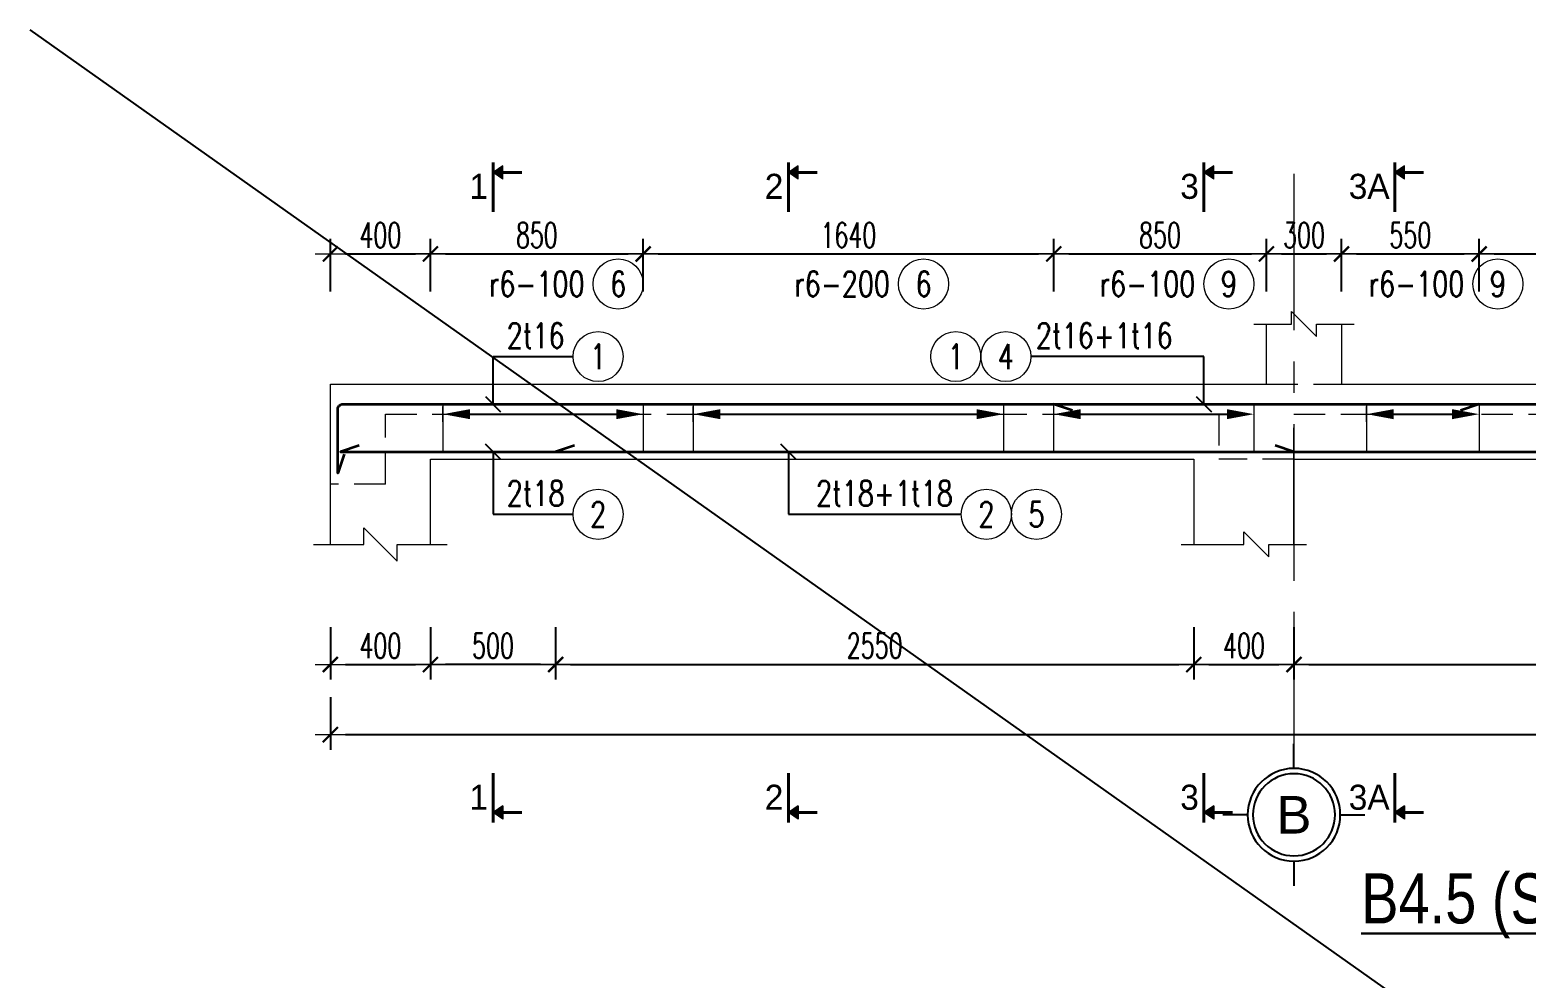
# Model space of a CAD drawing. Header units: millimetres. Extents: x -529861 to -223882, y -171969 to 61504.
# Drawn here: x -382997 to -377019, y -86050 to -82263 of the extents above; entities that cross this region are included whole.
import ezdxf
from ezdxf.enums import TextEntityAlignment as Align

# ---------------------------------------------------------------- set-up
doc = ezdxf.new("R2010")
doc.units = ezdxf.units.MM
doc.header["$LTSCALE"] = 5000
doc.linetypes.add('CENTER', pattern=[2, 1.25, -0.25, 0.25, -0.25])
doc.linetypes.add('HIDDEN', pattern=[0.375, 0.25, -0.125])
doc.layers.get('Defpoints').update_dxf_attribs({"color": 143})
for name, color, linetype, lineweight in [('dim', 8, 'Continuous', 18), ('kata_dim', 8, 'Continuous', 15), ('kata_grid', 8, 'CENTER', 5), ('kata_net khuat', 9, 'HIDDEN', 5), ('kata_net manh', 8, 'Continuous', 5), ('kata_net thay', 4, 'Continuous', 20), ('kata_text', 7, 'Continuous', 30), ('kata_thep chu', 1, 'Continuous', 35), ('kata_thep dai', 220, 'Continuous', 20)]:
    doc.layers.add(name, color=color, linetype=linetype, lineweight=lineweight)
doc.layers.add('KCS_Plotter', color=11, linetype='Continuous', plot=False)
doc.layers.add('text', color=255, linetype='Continuous')
doc.styles.add('AVANH', font='')
doc.styles.add('General text 1', font='')
doc.styles.add('kata_text', font='arial.ttf', dxfattribs={"width": 0.8})
doc.styles.add('vnsimpli', font='vnsimli.shx', dxfattribs={"width": 0.65})
doc.styles.get('AVANH').set_extended_font_data('.VnArialH')
doc.styles.get('General text 1').set_extended_font_data('.VnAvantH')
doc.dimstyles.new('kata_dim_40', dxfattribs={"dimscale": 40, "dimtxt": 2.5, "dimasz": 1.5, "dimexe": 1.5, "dimexo": 2.5, "dimtad": 1, "dimdec": 0, "dimzin": 0, "dimdsep": 46, "dimtxsty": 'vnsimpli', "dimblk": 'kata_block_ArchTick', "dimcen": 0.09, "dimdle": 1.2, "dimclrd": 8, "dimclre": 8, "dimclrt": 3, "dimadec": 0, "dimazin": 0, "dimtfac": 1, "dimtdec": 0, "dimtix": 1, "dimtofl": 0, "dimtmove": 0, "dimatfit": 3, "dimfxl": 3.75, "dimfxlon": 1, "dimtolj": 1, "dimtzin": 0, "dimarcsym": 0})
doc.dimstyles.new('kata_rai_thep', dxfattribs={"dimtxt": 2, "dimasz": 1, "dimexe": 0, "dimexo": 0, "dimtad": 1, "dimdec": 0, "dimzin": 12, "dimdsep": 46, "dimtxsty": 'kata_text', "dimblk": 'kata_block_RUNTIC', "dimcen": 0, "dimse1": 1, "dimse2": 1, "dimclrd": 6, "dimclre": 6, "dimclrt": 7, "dimadec": 0, "dimazin": 3, "dimtfac": 1, "dimtdec": 0, "dimtmove": 2, "dimatfit": 3, "dimldrblk": 'kata_block_LEADERTIC', "dimfxl": 1, "dimtolj": 1, "dimtzin": 0, "dimlwd": -1, "dimlwe": -1, "dimarcsym": 0})

# ---------------------------------------------------------------- blocks, each defined once
blk = doc.blocks.new('kata_block_TD')
at = {"color": 6, "linetype": 'ByBlock', "lineweight": -2, "style": 'kata_text', "width": 0.8}
blk.add_attdef('SECTDET2', text='', height=5, dxfattribs=at).set_placement((0, 7.97), align=Align.CENTER)
at = {"color": 0, "linetype": 'ByBlock', "lineweight": -2, "style": 'kata_text', "width": 0.8}
blk.add_attdef('SECTDET1', text='', height=5, dxfattribs=at).set_placement((0, 1.47), align=Align.CENTER)
blk = doc.blocks.new('kata_block_ArchTick')
at = {"color": 8}
blk.add_line((1, 0), (-1, 0), dxfattribs=at)
at = {"color": 8, "const_width": 0.15}
blk.add_lwpolyline([(-0.5, -0.5), (0.5, 0.5)], dxfattribs=at)
blk = doc.blocks.new('*D692')
at = {"layer": 'Defpoints', "color": 0, "linetype": 'ByBlock', "ltscale": 1500, "transparency": 16777216}
for p in [(-381396.2, -83157.4), (-381796.2, -83677.4), (-381396.2, -83677.4)]:
    blk.add_point(p, dxfattribs=at)
at = {"layer": 'kata_dim', "color": 8, "linetype": 'ByBlock', "lineweight": -2, "ltscale": 1500, "transparency": 16777216}
for p, q in [((-381796.2, -83307.4), (-381796.2, -83097.4)), ((-381396.2, -83307.4), (-381396.2, -83097.4)), ((-381736.2, -83157.4), (-381456.2, -83157.4))]:
    blk.add_line(p, q, dxfattribs=at)
at = {"layer": 'kata_dim', "color": 8, "linetype": 'ByBlock', "lineweight": -2, "ltscale": 1500, "transparency": 16777216, "xscale": 60, "yscale": 60, "zscale": 60, "rotation": 180}
blk.add_blockref('kata_block_ArchTick', (-381796.2, -83157.4), dxfattribs=at)
at = {"layer": 'kata_dim', "color": 8, "linetype": 'ByBlock', "lineweight": -2, "ltscale": 1500, "transparency": 16777216, "xscale": 60, "yscale": 60, "zscale": 60}
blk.add_blockref('kata_block_ArchTick', (-381396.2, -83157.4), dxfattribs=at)
at = {"layer": 'kata_dim', "color": 3, "linetype": 'ByBlock', "ltscale": 1500, "transparency": 16777216, "insert": (-381596.2, -83082.4), "char_height": 100, "attachment_point": 5, "style": 'vnsimpli'}
blk.add_mtext('\\A1;400', dxfattribs=at)
blk = doc.blocks.new('*D693')
at = {"layer": 'Defpoints', "color": 0, "linetype": 'ByBlock', "ltscale": 1500, "transparency": 16777216}
for p in [(-377756.2, -83157.4), (-378056.2, -83677.4), (-377756.2, -83677.4)]:
    blk.add_point(p, dxfattribs=at)
at = {"layer": 'kata_dim', "color": 8, "linetype": 'ByBlock', "lineweight": -2, "ltscale": 1500, "transparency": 16777216}
for p, q in [((-378056.2, -83307.4), (-378056.2, -83097.4)), ((-377756.2, -83307.4), (-377756.2, -83097.4)), ((-377996.2, -83157.4), (-377816.2, -83157.4))]:
    blk.add_line(p, q, dxfattribs=at)
at = {"layer": 'kata_dim', "color": 8, "linetype": 'ByBlock', "lineweight": -2, "ltscale": 1500, "transparency": 16777216, "xscale": 60, "yscale": 60, "zscale": 60, "rotation": 180}
blk.add_blockref('kata_block_ArchTick', (-378056.2, -83157.4), dxfattribs=at)
at = {"layer": 'kata_dim', "color": 8, "linetype": 'ByBlock', "lineweight": -2, "ltscale": 1500, "transparency": 16777216, "xscale": 60, "yscale": 60, "zscale": 60}
blk.add_blockref('kata_block_ArchTick', (-377756.2, -83157.4), dxfattribs=at)
at = {"layer": 'kata_dim', "color": 3, "linetype": 'ByBlock', "ltscale": 1500, "transparency": 16777216, "insert": (-377906.2, -83082.4), "char_height": 100, "attachment_point": 5, "style": 'vnsimpli'}
blk.add_mtext('\\A1;300', dxfattribs=at)
blk = doc.blocks.new('*D694')
at = {"layer": 'Defpoints', "color": 0, "linetype": 'ByBlock', "ltscale": 1500, "transparency": 16777216}
for p in [(-380546.2, -83157.4), (-381396.2, -83677.4), (-380546.2, -83677.4)]:
    blk.add_point(p, dxfattribs=at)
at = {"layer": 'kata_dim', "color": 8, "linetype": 'ByBlock', "lineweight": -2, "ltscale": 1500, "transparency": 16777216}
for p, q in [((-381396.2, -83307.4), (-381396.2, -83097.4)), ((-380546.2, -83307.4), (-380546.2, -83097.4)), ((-381336.2, -83157.4), (-380606.2, -83157.4))]:
    blk.add_line(p, q, dxfattribs=at)
at = {"layer": 'kata_dim', "color": 8, "linetype": 'ByBlock', "lineweight": -2, "ltscale": 1500, "transparency": 16777216, "xscale": 60, "yscale": 60, "zscale": 60, "rotation": 180}
blk.add_blockref('kata_block_ArchTick', (-381396.2, -83157.4), dxfattribs=at)
at = {"layer": 'kata_dim', "color": 8, "linetype": 'ByBlock', "lineweight": -2, "ltscale": 1500, "transparency": 16777216, "xscale": 60, "yscale": 60, "zscale": 60}
blk.add_blockref('kata_block_ArchTick', (-380546.2, -83157.4), dxfattribs=at)
at = {"layer": 'kata_dim', "color": 3, "linetype": 'ByBlock', "ltscale": 1500, "transparency": 16777216, "insert": (-380971.2, -83082.4), "char_height": 100, "attachment_point": 5, "style": 'vnsimpli'}
blk.add_mtext('\\A1;850', dxfattribs=at)
blk = doc.blocks.new('*D695')
at = {"layer": 'Defpoints', "color": 0, "linetype": 'ByBlock', "ltscale": 1500, "transparency": 16777216}
for p in [(-378906.2, -83157.4), (-380546.2, -83677.4), (-378906.2, -83677.4)]:
    blk.add_point(p, dxfattribs=at)
at = {"layer": 'kata_dim', "color": 8, "linetype": 'ByBlock', "lineweight": -2, "ltscale": 1500, "transparency": 16777216}
for p, q in [((-380546.2, -83307.4), (-380546.2, -83097.4)), ((-378906.2, -83307.4), (-378906.2, -83097.4)), ((-380486.2, -83157.4), (-378966.2, -83157.4))]:
    blk.add_line(p, q, dxfattribs=at)
at = {"layer": 'kata_dim', "color": 8, "linetype": 'ByBlock', "lineweight": -2, "ltscale": 1500, "transparency": 16777216, "xscale": 60, "yscale": 60, "zscale": 60, "rotation": 180}
blk.add_blockref('kata_block_ArchTick', (-380546.2, -83157.4), dxfattribs=at)
at = {"layer": 'kata_dim', "color": 8, "linetype": 'ByBlock', "lineweight": -2, "ltscale": 1500, "transparency": 16777216, "xscale": 60, "yscale": 60, "zscale": 60}
blk.add_blockref('kata_block_ArchTick', (-378906.2, -83157.4), dxfattribs=at)
at = {"layer": 'kata_dim', "color": 3, "linetype": 'ByBlock', "ltscale": 1500, "transparency": 16777216, "insert": (-379726.2, -83082.4), "char_height": 100, "attachment_point": 5, "style": 'vnsimpli'}
blk.add_mtext('\\A1;1640', dxfattribs=at)
blk = doc.blocks.new('*D696')
at = {"layer": 'Defpoints', "color": 0, "linetype": 'ByBlock', "ltscale": 1500, "transparency": 16777216}
for p in [(-378056.2, -83157.4), (-378906.2, -83677.4), (-378056.2, -83677.4)]:
    blk.add_point(p, dxfattribs=at)
at = {"layer": 'kata_dim', "color": 8, "linetype": 'ByBlock', "lineweight": -2, "ltscale": 1500, "transparency": 16777216}
for p, q in [((-378906.2, -83307.4), (-378906.2, -83097.4)), ((-378056.2, -83307.4), (-378056.2, -83097.4)), ((-378846.2, -83157.4), (-378116.2, -83157.4))]:
    blk.add_line(p, q, dxfattribs=at)
at = {"layer": 'kata_dim', "color": 8, "linetype": 'ByBlock', "lineweight": -2, "ltscale": 1500, "transparency": 16777216, "xscale": 60, "yscale": 60, "zscale": 60, "rotation": 180}
blk.add_blockref('kata_block_ArchTick', (-378906.2, -83157.4), dxfattribs=at)
at = {"layer": 'kata_dim', "color": 8, "linetype": 'ByBlock', "lineweight": -2, "ltscale": 1500, "transparency": 16777216, "xscale": 60, "yscale": 60, "zscale": 60}
blk.add_blockref('kata_block_ArchTick', (-378056.2, -83157.4), dxfattribs=at)
at = {"layer": 'kata_dim', "color": 3, "linetype": 'ByBlock', "ltscale": 1500, "transparency": 16777216, "insert": (-378481.2, -83082.4), "char_height": 100, "attachment_point": 5, "style": 'vnsimpli'}
blk.add_mtext('\\A1;850', dxfattribs=at)
blk = doc.blocks.new('*D698')
at = {"layer": 'Defpoints', "color": 0, "linetype": 'ByBlock', "ltscale": 1500, "transparency": 16777216}
for p in [(-377206.2, -83157.4), (-377756.2, -83677.4), (-377206.2, -83677.4)]:
    blk.add_point(p, dxfattribs=at)
at = {"layer": 'kata_dim', "color": 8, "linetype": 'ByBlock', "lineweight": -2, "ltscale": 1500, "transparency": 16777216}
for p, q in [((-377756.2, -83307.4), (-377756.2, -83097.4)), ((-377206.2, -83307.4), (-377206.2, -83097.4)), ((-377696.2, -83157.4), (-377266.2, -83157.4))]:
    blk.add_line(p, q, dxfattribs=at)
at = {"layer": 'kata_dim', "color": 8, "linetype": 'ByBlock', "lineweight": -2, "ltscale": 1500, "transparency": 16777216, "xscale": 60, "yscale": 60, "zscale": 60, "rotation": 180}
blk.add_blockref('kata_block_ArchTick', (-377756.2, -83157.4), dxfattribs=at)
at = {"layer": 'kata_dim', "color": 8, "linetype": 'ByBlock', "lineweight": -2, "ltscale": 1500, "transparency": 16777216, "xscale": 60, "yscale": 60, "zscale": 60}
blk.add_blockref('kata_block_ArchTick', (-377206.2, -83157.4), dxfattribs=at)
at = {"layer": 'kata_dim', "color": 3, "linetype": 'ByBlock', "ltscale": 1500, "transparency": 16777216, "insert": (-377481.2, -83082.4), "char_height": 100, "attachment_point": 5, "style": 'vnsimpli'}
blk.add_mtext('\\A1;550', dxfattribs=at)
blk = doc.blocks.new('*D699')
at = {"layer": 'Defpoints', "color": 0, "linetype": 'ByBlock', "ltscale": 1500, "transparency": 16777216}
for p in [(-376176.2, -83157.4), (-377206.2, -83677.4), (-376176.2, -83677.4)]:
    blk.add_point(p, dxfattribs=at)
at = {"layer": 'kata_dim', "color": 8, "linetype": 'ByBlock', "lineweight": -2, "ltscale": 1500, "transparency": 16777216}
for p, q in [((-377206.2, -83307.4), (-377206.2, -83097.4)), ((-376176.2, -83307.4), (-376176.2, -83097.4)), ((-377146.2, -83157.4), (-376236.2, -83157.4))]:
    blk.add_line(p, q, dxfattribs=at)
at = {"layer": 'kata_dim', "color": 8, "linetype": 'ByBlock', "lineweight": -2, "ltscale": 1500, "transparency": 16777216, "xscale": 60, "yscale": 60, "zscale": 60, "rotation": 180}
blk.add_blockref('kata_block_ArchTick', (-377206.2, -83157.4), dxfattribs=at)
at = {"layer": 'kata_dim', "color": 8, "linetype": 'ByBlock', "lineweight": -2, "ltscale": 1500, "transparency": 16777216, "xscale": 60, "yscale": 60, "zscale": 60}
blk.add_blockref('kata_block_ArchTick', (-376176.2, -83157.4), dxfattribs=at)
at = {"layer": 'kata_dim', "color": 3, "linetype": 'ByBlock', "ltscale": 1500, "transparency": 16777216, "insert": (-376691.2, -83082.4), "char_height": 100, "attachment_point": 5, "style": 'vnsimpli'}
blk.add_mtext('\\A1;1030', dxfattribs=at)
blk = doc.blocks.new('*D706')
at = {"layer": 'Defpoints', "color": 0, "linetype": 'ByBlock', "ltscale": 1500, "transparency": 16777216}
for p in [(-381396.2, -83977.4), (-381796.2, -84077.4), (-381396.2, -84797.4)]:
    blk.add_point(p, dxfattribs=at)
at = {"layer": 'kata_dim', "color": 8, "linetype": 'ByBlock', "lineweight": -2, "ltscale": 1500, "transparency": 16777216}
for p, q in [((-381796.2, -84647.4), (-381796.2, -84857.4)), ((-381396.2, -84647.4), (-381396.2, -84857.4)), ((-381736.2, -84797.4), (-381456.2, -84797.4))]:
    blk.add_line(p, q, dxfattribs=at)
at = {"layer": 'kata_dim', "color": 8, "linetype": 'ByBlock', "lineweight": -2, "ltscale": 1500, "transparency": 16777216, "xscale": 60, "yscale": 60, "zscale": 60, "rotation": 180}
blk.add_blockref('kata_block_ArchTick', (-381796.2, -84797.4), dxfattribs=at)
at = {"layer": 'kata_dim', "color": 8, "linetype": 'ByBlock', "lineweight": -2, "ltscale": 1500, "transparency": 16777216, "xscale": 60, "yscale": 60, "zscale": 60}
blk.add_blockref('kata_block_ArchTick', (-381396.2, -84797.4), dxfattribs=at)
at = {"layer": 'kata_dim', "color": 3, "linetype": 'ByBlock', "ltscale": 1500, "transparency": 16777216, "insert": (-381596.2, -84722.4), "char_height": 100, "attachment_point": 5, "style": 'vnsimpli'}
blk.add_mtext('\\A1;400', dxfattribs=at)
blk = doc.blocks.new('*D707')
at = {"layer": 'Defpoints', "color": 0, "linetype": 'ByBlock', "ltscale": 1500, "transparency": 16777216}
for p in [(-381796.2, -84077.4), (-371096.2, -84118.6), (-371096.2, -85077.4)]:
    blk.add_point(p, dxfattribs=at)
at = {"layer": 'kata_dim', "color": 8, "linetype": 'ByBlock', "lineweight": -2, "ltscale": 1500, "transparency": 16777216}
for p, q in [((-381796.2, -84927.4), (-381796.2, -85137.4)), ((-371096.2, -84927.4), (-371096.2, -85137.4)), ((-381736.2, -85077.4), (-371156.2, -85077.4))]:
    blk.add_line(p, q, dxfattribs=at)
at = {"layer": 'kata_dim', "color": 8, "linetype": 'ByBlock', "lineweight": -2, "ltscale": 1500, "transparency": 16777216, "xscale": 60, "yscale": 60, "zscale": 60, "rotation": 180}
blk.add_blockref('kata_block_ArchTick', (-381796.2, -85077.4), dxfattribs=at)
at = {"layer": 'kata_dim', "color": 8, "linetype": 'ByBlock', "lineweight": -2, "ltscale": 1500, "transparency": 16777216, "xscale": 60, "yscale": 60, "zscale": 60}
blk.add_blockref('kata_block_ArchTick', (-371096.2, -85077.4), dxfattribs=at)
at = {"layer": 'kata_dim', "color": 3, "linetype": 'ByBlock', "ltscale": 1500, "transparency": 16777216, "insert": (-376446.2, -85002.4), "char_height": 100, "attachment_point": 5, "style": 'vnsimpli'}
blk.add_mtext('\\A1;10700', dxfattribs=at)
blk = doc.blocks.new('*D708')
at = {"layer": 'Defpoints', "color": 0, "linetype": 'ByBlock', "ltscale": 1500, "transparency": 16777216}
for p in [(-381396.2, -83977.4), (-380896.2, -83977.4), (-381396.2, -84797.4)]:
    blk.add_point(p, dxfattribs=at)
at = {"layer": 'kata_dim', "color": 8, "linetype": 'ByBlock', "lineweight": -2, "ltscale": 1500, "transparency": 16777216}
for p, q in [((-381396.2, -84647.4), (-381396.2, -84857.4)), ((-380896.2, -84647.4), (-380896.2, -84857.4)), ((-380956.2, -84797.4), (-381336.2, -84797.4))]:
    blk.add_line(p, q, dxfattribs=at)
at = {"layer": 'kata_dim', "color": 8, "linetype": 'ByBlock', "lineweight": -2, "ltscale": 1500, "transparency": 16777216, "xscale": 60, "yscale": 60, "zscale": 60, "rotation": 180}
blk.add_blockref('kata_block_ArchTick', (-381396.2, -84797.4), dxfattribs=at)
at = {"layer": 'kata_dim', "color": 8, "linetype": 'ByBlock', "lineweight": -2, "ltscale": 1500, "transparency": 16777216, "xscale": 60, "yscale": 60, "zscale": 60}
blk.add_blockref('kata_block_ArchTick', (-380896.2, -84797.4), dxfattribs=at)
at = {"layer": 'kata_dim', "color": 3, "linetype": 'ByBlock', "ltscale": 1500, "transparency": 16777216, "insert": (-381146.2, -84722.4), "char_height": 100, "attachment_point": 5, "style": 'vnsimpli'}
blk.add_mtext('\\A1;500', dxfattribs=at)
blk = doc.blocks.new('*D709')
at = {"layer": 'Defpoints', "color": 0, "linetype": 'ByBlock', "ltscale": 1500, "transparency": 16777216}
for p in [(-380896.2, -83977.4), (-378346.2, -83977.4), (-378346.2, -84797.4)]:
    blk.add_point(p, dxfattribs=at)
at = {"layer": 'kata_dim', "color": 8, "linetype": 'ByBlock', "lineweight": -2, "ltscale": 1500, "transparency": 16777216}
for p, q in [((-380896.2, -84647.4), (-380896.2, -84857.4)), ((-378346.2, -84647.4), (-378346.2, -84857.4)), ((-380836.2, -84797.4), (-378406.2, -84797.4))]:
    blk.add_line(p, q, dxfattribs=at)
at = {"layer": 'kata_dim', "color": 8, "linetype": 'ByBlock', "lineweight": -2, "ltscale": 1500, "transparency": 16777216, "xscale": 60, "yscale": 60, "zscale": 60, "rotation": 180}
blk.add_blockref('kata_block_ArchTick', (-380896.2, -84797.4), dxfattribs=at)
at = {"layer": 'kata_dim', "color": 8, "linetype": 'ByBlock', "lineweight": -2, "ltscale": 1500, "transparency": 16777216, "xscale": 60, "yscale": 60, "zscale": 60}
blk.add_blockref('kata_block_ArchTick', (-378346.2, -84797.4), dxfattribs=at)
at = {"layer": 'kata_dim', "color": 3, "linetype": 'ByBlock', "ltscale": 1500, "transparency": 16777216, "insert": (-379621.2, -84722.4), "char_height": 100, "attachment_point": 5, "style": 'vnsimpli'}
blk.add_mtext('\\A1;2550', dxfattribs=at)
blk = doc.blocks.new('kata_block_GRID')
at = {"layer": 'dim', "color": 250, "linetype": 'Continuous', "lineweight": -3}
for p, q in [((0, 4.62), (0, 7.08)), ((-4.63, 0), (-7.09, 0)), ((4.63, 0), (7.09, 0)), ((0, -4.63), (0, -7.09))]:
    blk.add_line(p, q, dxfattribs=at)
at = {"layer": 'dim', "color": 250, "linetype": 'Continuous', "lineweight": -3, "extrusion": (0, 0, -1)}
blk.add_ellipse((0, 0), major_axis=(-4.63, 0), ratio=1, start_param=3.141414, end_param=9.424599, dxfattribs=at)
at = {"layer": 'dim', "color": 9, "linetype": 'Continuous', "lineweight": -3, "extrusion": (0, 0, -1)}
blk.add_ellipse((0, 0), major_axis=(-4.1, 0), ratio=1, start_param=3.140844, end_param=9.424029, dxfattribs=at)
at = {"layer": 'text', "color": 33, "style": 'AVANH'}
blk.add_attdef('GRID', text='', height=3.75, dxfattribs=at).set_placement((0, 0), align=Align.MIDDLE)
blk = doc.blocks.new('*D710')
at = {"layer": 'Defpoints', "color": 0, "linetype": 'ByBlock', "ltscale": 1500, "transparency": 16777216}
for p in [(-377946.2, -83977.4), (-375436.2, -83977.4), (-375436.2, -84797.4)]:
    blk.add_point(p, dxfattribs=at)
at = {"layer": 'kata_dim', "color": 8, "linetype": 'ByBlock', "lineweight": -2, "ltscale": 1500, "transparency": 16777216}
for p, q in [((-377946.2, -84647.4), (-377946.2, -84857.4)), ((-375436.2, -84647.4), (-375436.2, -84857.4)), ((-377886.2, -84797.4), (-375496.2, -84797.4))]:
    blk.add_line(p, q, dxfattribs=at)
at = {"layer": 'kata_dim', "color": 8, "linetype": 'ByBlock', "lineweight": -2, "ltscale": 1500, "transparency": 16777216, "xscale": 60, "yscale": 60, "zscale": 60, "rotation": 180}
blk.add_blockref('kata_block_ArchTick', (-377946.2, -84797.4), dxfattribs=at)
at = {"layer": 'kata_dim', "color": 8, "linetype": 'ByBlock', "lineweight": -2, "ltscale": 1500, "transparency": 16777216, "xscale": 60, "yscale": 60, "zscale": 60}
blk.add_blockref('kata_block_ArchTick', (-375436.2, -84797.4), dxfattribs=at)
at = {"layer": 'kata_dim', "color": 3, "linetype": 'ByBlock', "ltscale": 1500, "transparency": 16777216, "insert": (-376691.2, -84722.4), "char_height": 100, "attachment_point": 5, "style": 'vnsimpli'}
blk.add_mtext('\\A1;2510', dxfattribs=at)
blk = doc.blocks.new('kata_block_RUNTIC')
at = {"layer": 'kata_dim', "color": 6}
blk.add_line((0, 0.75), (0, -0.75), dxfattribs=at)
blk.add_lwpolyline([(0, 0, 0, 1, 0), (-2.7, 0, 1, 1, 0)], format="xyseb", dxfattribs=at)
blk = doc.blocks.new('*D712')
at = {"layer": 'Defpoints', "color": 6, "linetype": 'ByBlock', "ltscale": 1500, "transparency": 16777216}
blk.add_line((-381306.2, -83797.4), (-380586.2, -83797.4), dxfattribs=at)
at = {"layer": 'Defpoints', "color": 0, "linetype": 'ByBlock', "ltscale": 1500, "transparency": 16777216}
for p in [(-381346.2, -83797.4), (-380546.2, -83797.4), (-380546.2, -83797.4)]:
    blk.add_point(p, dxfattribs=at)
at = {"layer": 'Defpoints', "color": 6, "linetype": 'ByBlock', "ltscale": 1500, "transparency": 16777216, "xscale": 40, "yscale": 40, "zscale": 40, "rotation": 180}
blk.add_blockref('kata_block_RUNTIC', (-381346.2, -83797.4), dxfattribs=at)
at = {"layer": 'Defpoints', "color": 6, "linetype": 'ByBlock', "ltscale": 1500, "transparency": 16777216, "xscale": 40, "yscale": 40, "zscale": 40}
blk.add_blockref('kata_block_RUNTIC', (-380546.2, -83797.4), dxfattribs=at)
blk = doc.blocks.new('kata_block_LEADERTIC')
at = {"layer": 'kata_dim', "color": 6}
blk.add_lwpolyline([(0, 0, 0, 1, 0), (-2.7, 0, 1, 1, 0)], format="xyseb", dxfattribs=at)
blk = doc.blocks.new('*D713')
at = {"layer": 'Defpoints', "color": 6, "linetype": 'ByBlock', "ltscale": 1500, "transparency": 16777216}
blk.add_line((-380306.2, -83797.4), (-379146.2, -83797.4), dxfattribs=at)
at = {"layer": 'Defpoints', "color": 0, "linetype": 'ByBlock', "ltscale": 1500, "transparency": 16777216}
for p in [(-380346.2, -83797.4), (-379106.2, -83797.4), (-379106.2, -83797.4)]:
    blk.add_point(p, dxfattribs=at)
at = {"layer": 'Defpoints', "color": 6, "linetype": 'ByBlock', "ltscale": 1500, "transparency": 16777216, "xscale": 40, "yscale": 40, "zscale": 40, "rotation": 180}
blk.add_blockref('kata_block_RUNTIC', (-380346.2, -83797.4), dxfattribs=at)
at = {"layer": 'Defpoints', "color": 6, "linetype": 'ByBlock', "ltscale": 1500, "transparency": 16777216, "xscale": 40, "yscale": 40, "zscale": 40}
blk.add_blockref('kata_block_RUNTIC', (-379106.2, -83797.4), dxfattribs=at)
blk = doc.blocks.new('*D714')
at = {"layer": 'Defpoints', "color": 6, "linetype": 'ByBlock', "ltscale": 1500, "transparency": 16777216}
blk.add_line((-378866.2, -83797.4), (-378146.2, -83797.4), dxfattribs=at)
at = {"layer": 'Defpoints', "color": 0, "linetype": 'ByBlock', "ltscale": 1500, "transparency": 16777216}
for p in [(-378906.2, -83797.4), (-378106.2, -83797.4), (-378106.2, -83797.4)]:
    blk.add_point(p, dxfattribs=at)
at = {"layer": 'Defpoints', "color": 6, "linetype": 'ByBlock', "ltscale": 1500, "transparency": 16777216, "xscale": 40, "yscale": 40, "zscale": 40, "rotation": 180}
blk.add_blockref('kata_block_RUNTIC', (-378906.2, -83797.4), dxfattribs=at)
at = {"layer": 'Defpoints', "color": 6, "linetype": 'ByBlock', "ltscale": 1500, "transparency": 16777216, "xscale": 40, "yscale": 40, "zscale": 40}
blk.add_blockref('kata_block_RUNTIC', (-378106.2, -83797.4), dxfattribs=at)
blk = doc.blocks.new('*D715')
at = {"layer": 'Defpoints', "color": 6, "linetype": 'ByBlock', "ltscale": 1500, "transparency": 16777216}
blk.add_line((-377616.2, -83797.4), (-377246.2, -83797.4), dxfattribs=at)
at = {"layer": 'Defpoints', "color": 0, "linetype": 'ByBlock', "ltscale": 1500, "transparency": 16777216}
for p in [(-377656.2, -83797.4), (-377206.2, -83797.4), (-377206.2, -83797.4)]:
    blk.add_point(p, dxfattribs=at)
at = {"layer": 'Defpoints', "color": 6, "linetype": 'ByBlock', "ltscale": 1500, "transparency": 16777216, "xscale": 40, "yscale": 40, "zscale": 40, "rotation": 180}
blk.add_blockref('kata_block_RUNTIC', (-377656.2, -83797.4), dxfattribs=at)
at = {"layer": 'Defpoints', "color": 6, "linetype": 'ByBlock', "ltscale": 1500, "transparency": 16777216, "xscale": 40, "yscale": 40, "zscale": 40}
blk.add_blockref('kata_block_RUNTIC', (-377206.2, -83797.4), dxfattribs=at)
blk = doc.blocks.new('*U54')
blk.add_circle((2.5, 0), 2.5)
at = {"layer": 'kata_text', "color": 3, "style": 'vnsimpli', "width": 0.75}
blk.add_attdef('DK2', text='', height=2.5, dxfattribs=at).set_placement((-0.85, 0.85), align=Align.RIGHT)
at = {"layer": 'kata_text', "color": 7, "style": 'vnsimpli', "width": 0.75}
blk.add_attdef('SH3', text='', height=2.5, dxfattribs=at).set_placement((2.5, 0), align=Align.MIDDLE)
blk = doc.blocks.new('*U87')
blk.add_circle((2.5, 0), 2.5)
at = {"layer": 'kata_text', "color": 3, "style": 'vnsimpli', "width": 0.75}
blk.add_attdef('DKKC2', text='', height=2.5, dxfattribs=at).set_placement((-0.85, -1.25), align=Align.RIGHT)
at = {"layer": 'kata_text', "color": 7, "style": 'vnsimpli', "width": 0.75}
blk.add_attdef('SH3', text='', height=2.5, dxfattribs=at).set_placement((2.5, 0), align=Align.MIDDLE)
blk = doc.blocks.new('kata_block_SECBAL')
blk.add_hatch(color=2).paths.add_polyline_path([(0.99, 3.81), (0, 3.13), (0.99, 2.46)])
at = {"color": 2}
for p, q in [((0.99, 3.81), (0, 3.13)), ((0.99, 2.46), (0, 3.13)), ((0.99, 2.46), (0.99, 3.81))]:
    blk.add_line(p, q, dxfattribs=at)
at = {"color": 2, "const_width": 0.3}
for points in [[(0, -0.8), (0, 4.16)], [(0.99, 3.13), (2.89, 3.13)]]:
    blk.add_lwpolyline(points, dxfattribs=at)
at = {"color": 2, "linetype": 'ByBlock', "lineweight": -2, "style": 'General text 1'}
blk.add_attdef('DETAIL', text='', height=2.5, dxfattribs=at).set_placement((-0.5, 1.75), align=Align.MIDDLE_RIGHT)
blk = doc.blocks.new('*U88')
blk.add_hatch(color=2).paths.add_polyline_path([(0.99, -0.45), (0, 0.22), (0.99, 0.9)])
at = {"color": 2}
for p, q in [((0.99, 0.9), (0, 0.22)), ((0.99, -0.45), (0, 0.22)), ((0.99, 0.9), (0.99, -0.45))]:
    blk.add_line(p, q, dxfattribs=at)
at = {"color": 2, "const_width": 0.3}
for points in [[(0, 4.16), (0, -0.8)], [(0.99, 0.22), (2.89, 0.22)]]:
    blk.add_lwpolyline(points, dxfattribs=at)
at = {"color": 2, "linetype": 'ByBlock', "lineweight": -2, "style": 'General text 1'}
blk.add_attdef('DETAIL', text='', height=2.5, dxfattribs=at).set_placement((-0.5, 1.75), align=Align.MIDDLE_RIGHT)
blk = doc.blocks.new('*U84')
for centre in [(2.5, 0), (7.5, 0)]:
    blk.add_circle(centre, 2.5)
at = {"layer": 'kata_text', "color": 3, "style": 'vnsimpli', "width": 0.75}
blk.add_attdef('DK2', text='', height=2.5, dxfattribs=at).set_placement((-0.85, 0.85), align=Align.RIGHT)
at = {"layer": 'kata_text', "color": 7, "style": 'vnsimpli', "width": 0.75}
for tag, p in [('SH3', (2.5, 0)), ('SH4', (7.5, 0))]:
    blk.add_attdef(tag, text='', height=2.5, dxfattribs=at).set_placement(p, align=Align.MIDDLE)
blk = doc.blocks.new('*U66')
for centre in [(-7.5, 0), (-2.5, 0)]:
    blk.add_circle(centre, 2.5)
at = {"layer": 'kata_text', "color": 3, "style": 'vnsimpli', "width": 0.75}
blk.add_attdef('DK1', (0.5, 0.85), '', height=2.5, dxfattribs=at)
at = {"layer": 'kata_text', "color": 7, "style": 'vnsimpli', "width": 0.75}
for tag, p in [('SH1', (-7.5, 0)), ('SH2', (-2.5, 0))]:
    blk.add_attdef(tag, text='', height=2.5, dxfattribs=at).set_placement(p, align=Align.MIDDLE)
blk = doc.blocks.new('*D725')
at = {"layer": 'Defpoints', "color": 0, "linetype": 'ByBlock', "ltscale": 1500, "transparency": 16777216}
for p in [(-378346.2, -83977.4), (-377946.2, -84514.3), (-377946.2, -84797.4)]:
    blk.add_point(p, dxfattribs=at)
at = {"layer": 'kata_dim', "color": 8, "linetype": 'ByBlock', "lineweight": -2, "ltscale": 1500, "transparency": 16777216}
for p, q in [((-378346.2, -84647.4), (-378346.2, -84857.4)), ((-377946.2, -84647.4), (-377946.2, -84857.4)), ((-378286.2, -84797.4), (-378006.2, -84797.4))]:
    blk.add_line(p, q, dxfattribs=at)
at = {"layer": 'kata_dim', "color": 8, "linetype": 'ByBlock', "lineweight": -2, "ltscale": 1500, "transparency": 16777216, "xscale": 60, "yscale": 60, "zscale": 60, "rotation": 180}
blk.add_blockref('kata_block_ArchTick', (-378346.2, -84797.4), dxfattribs=at)
at = {"layer": 'kata_dim', "color": 8, "linetype": 'ByBlock', "lineweight": -2, "ltscale": 1500, "transparency": 16777216, "xscale": 60, "yscale": 60, "zscale": 60}
blk.add_blockref('kata_block_ArchTick', (-377946.2, -84797.4), dxfattribs=at)
at = {"layer": 'kata_dim', "color": 3, "linetype": 'ByBlock', "ltscale": 1500, "transparency": 16777216, "insert": (-378146.2, -84722.4), "char_height": 100, "attachment_point": 5, "style": 'vnsimpli'}
blk.add_mtext('\\A1;400', dxfattribs=at)

msp = doc.modelspace()

# ---------------------------------------------------------------- linework, layer by layer
at = {"layer": 'kata_dim', "linetype": 'ByBlock', "ltscale": 1500}
for points in [[(-378106.23, -83437.4), (-377956.23, -83437.4), (-377956.23, -83387.4), (-377856.23, -83487.4), (-377856.23, -83437.4), (-377706.23, -83437.4)], [(-381862.9, -84317.4), (-381662.9, -84317.4), (-381662.9, -84250.73), (-381529.56, -84384.07), (-381529.56, -84317.4), (-381329.56, -84317.4)], [(-378396.23, -84317.4), (-378146.23, -84317.4), (-378146.23, -84267.4), (-378046.23, -84367.4), (-378046.23, -84317.4), (-377896.23, -84317.4)]]:
    msp.add_lwpolyline(points, dxfattribs=at)
at = {"layer": 'kata_grid', "ltscale": 0.1}
msp.add_line((-377946.23, -82837.4), (-377946.23, -85117.4), dxfattribs=at)
at = {"layer": 'kata_net khuat', "ltscale": 0.1}
for p, q in [((-381796.23, -83677.4), (-381396.23, -83677.4)), ((-378056.23, -83677.4), (-377756.23, -83677.4)), ((-377946.23, -83977.4), (-378246.23, -83977.4)), ((-381576.23, -84077.4), (-381796.23, -84077.4))]:
    msp.add_line(p, q, dxfattribs=at)
for points in [[(-381576.23, -84077.4), (-381576.23, -83797.4), (-378246.23, -83797.4), (-378246.23, -83977.4)], [(-377946.23, -83977.4), (-377946.23, -83797.4), (-375546.23, -83797.4), (-375546.23, -84077.4)]]:
    msp.add_lwpolyline(points, dxfattribs=at)
at = {"layer": 'kata_net thay', "linetype": 'ByBlock', "ltscale": 1500}
for points in [[(-381796.23, -84317.4), (-381796.23, -84077.4), (-381796.23, -84077.4), (-381796.23, -83677.4), (-378056.23, -83677.4), (-378056.23, -83437.4)], [(-377756.23, -83437.4), (-377756.23, -83677.4), (-375626.23, -83677.4), (-375626.23, -83437.4)], [(-381396.23, -84317.4), (-381396.23, -83977.4), (-378346.23, -83977.4), (-378346.23, -84317.4)], [(-377946.23, -84317.4), (-377946.23, -83977.4), (-375546.23, -83977.4), (-375546.23, -84317.4)]]:
    msp.add_lwpolyline(points, dxfattribs=at)
at = {"layer": 'kata_thep chu', "linetype": 'ByBlock', "ltscale": 1500}
msp.add_lwpolyline([(-381741.23, -83957.4), (-381766.23, -84032.4), (-381766.23, -83777.4, -0.4142136), (-381746.23, -83757.4), (-371146.23, -83757.4, -0.4142136), (-371126.23, -83777.4), (-371126.23, -84132.4), (-371151.23, -84057.4)], format="xyb", dxfattribs=at)
for points in [[(-378831.23, -83782.4), (-378906.23, -83757.4), (-377206.23, -83757.4), (-377281.23, -83782.4)], [(-381681.23, -83922.4), (-381756.23, -83947.4), (-375266.23, -83947.4), (-375341.23, -83922.4)], [(-380821.23, -83922.4), (-380896.23, -83947.4), (-377946.23, -83947.4), (-378021.23, -83922.4)]]:
    msp.add_lwpolyline(points, dxfattribs=at)
at = {"layer": 'kata_thep dai', "linetype": 'ByBlock', "ltscale": 30}
for p, q in [((-381346.23, -83757.4), (-381346.23, -83950.4)), ((-380546.23, -83757.4), (-380546.23, -83950.4)), ((-380346.23, -83757.4), (-380346.23, -83950.4)), ((-379106.23, -83757.4), (-379106.23, -83950.4)), ((-378906.23, -83757.4), (-378906.23, -83950.4)), ((-378106.23, -83757.4), (-378106.23, -83950.4)), ((-377656.23, -83757.4), (-377656.23, -83950.4)), ((-377206.23, -83757.4), (-377206.23, -83950.4))]:
    msp.add_line(p, q, dxfattribs=at)
at = {"layer": 'KCS_Plotter', "linetype": 'ByBlock', "ltscale": 1500}
msp.add_line((-382996.51, -82262.77), (-361996.51, -97112.77), dxfattribs=at)

# ---------------------------------------------------------------- block references
at = {"layer": 'kata_dim', "color": 2, "linetype": 'ByBlock', "ltscale": 1500, "xscale": 40, "yscale": 40, "zscale": 40}
for name, p, values in [('kata_block_SECBAL', (-381146.23, -82957.4), {'DETAIL': '1'}), ('kata_block_SECBAL', (-379966.23, -82957.4), {'DETAIL': '2'}), ('kata_block_SECBAL', (-378306.23, -82957.4), {'DETAIL': '3'}), ('kata_block_SECBAL', (-377543.73, -82957.4), {'DETAIL': '3a'}), ('*U88', (-381146.23, -85397.4), {'DETAIL': '1'}), ('*U88', (-379966.23, -85397.4), {'DETAIL': '2'}), ('*U88', (-378306.23, -85397.4), {'DETAIL': '3'}), ('*U88', (-377543.73, -85397.4), {'DETAIL': '3a'})]:
    msp.add_blockref(name, p, dxfattribs=at).add_auto_attribs(values)
at = {"layer": 'kata_dim', "linetype": 'ByBlock', "ltscale": 1500, "xscale": 40, "yscale": 40, "zscale": 40}
msp.add_blockref('kata_block_GRID', (-377946.11, -85397.4), dxfattribs=at).add_auto_attribs({'GRID': 'B'})
at = {"layer": 'kata_net manh', "linetype": 'ByBlock', "ltscale": 1500, "xscale": 40, "yscale": 40, "zscale": 40}
for name, p, values in [('*U87', (-380746.23, -83277.4), {'SH3': '6', 'DKKC2': 'r6-100'}), ('*U87', (-379526.23, -83277.4), {'SH3': '6', 'DKKC2': 'r6-200'}), ('*U87', (-378306.23, -83277.4), {'SH3': '9', 'DKKC2': 'r6-100'}), ('*U87', (-377231.23, -83277.4), {'SH3': '9', 'DKKC2': 'r6-100'}), ('*U54', (-380826.23, -83567.4), {'SH3': '1', 'DK2': '2t16'}), ('*U66', (-378997.23, -83567.4), {'SH1': '1', 'SH2': '4', 'DK1': '2t16+1t16'}), ('*U54', (-380826.23, -84197.4), {'SH3': '2', 'DK2': '2t18'}), ('*U84', (-379275.23, -84197.4), {'SH4': '5', 'SH3': '2', 'DK2': '2t18+1t18'})]:
    msp.add_blockref(name, p, dxfattribs=at).add_auto_attribs(values)
at = {"layer": 'kata_text', "linetype": 'ByBlock', "ltscale": 1500}
ref = msp.add_blockref('kata_block_TD', (-376577.65, -85890.11), dxfattribs=dict(at, xscale=40, yscale=40, zscale=40))
ref.add_attrib('SECTDET1', '%%uB4.5 (SL=1; L=10700)', dxfattribs={"layer": '0', "color": 0, "linetype": 'ByBlock', "lineweight": -2, "height": 200, "style": 'kata_text', "width": 0.8}).set_placement((-376577.65, -85831.28), align=Align.CENTER)

# ---------------------------------------------------------------- dimensions: what is measured, and where the dimension line sits
at = {"layer": 'Defpoints', "linetype": 'ByBlock', "ltscale": 1500}
for p1, p2, picture, middle in [((-381346.23, -83797.4), (-380546.23, -83797.4), '*D712', (-380946.23, -83797.4)), ((-380346.23, -83797.4), (-379106.23, -83797.4), '*D713', (-379726.23, -83797.4)), ((-378906.23, -83797.4), (-378106.23, -83797.4), '*D714', (-378506.23, -83797.4)), ((-377656.23, -83797.4), (-377206.23, -83797.4), '*D715', (-377431.23, -83797.4))]:
    dim = msp.add_aligned_dim(p1=p1, p2=p2, distance=0, text=' ', dimstyle='kata_rai_thep', override={"dimscale": 40}, dxfattribs=at)
    dim.commit()
    dim.dimension.update_dxf_attribs({"geometry": picture, "text_midpoint": middle})
at = {"layer": 'kata_dim', "linetype": 'ByBlock', "ltscale": 1500}
for base, p1, p2, picture, middle in [((-381396.23, -83157.4), (-381796.23, -83677.4), (-381396.23, -83677.4), '*D692', (-381596.23, -83082.4)), ((-380546.23, -83157.4), (-381396.23, -83677.4), (-380546.23, -83677.4), '*D694', (-380971.23, -83082.4)), ((-378906.23, -83157.4), (-380546.23, -83677.4), (-378906.23, -83677.4), '*D695', (-379726.23, -83082.4)), ((-378056.23, -83157.4), (-378906.23, -83677.4), (-378056.23, -83677.4), '*D696', (-378481.23, -83082.4)), ((-377756.23, -83157.4), (-378056.23, -83677.4), (-377756.23, -83677.4), '*D693', (-377906.23, -83082.4)), ((-377206.23, -83157.4), (-377756.23, -83677.4), (-377206.23, -83677.4), '*D698', (-377481.23, -83082.4)), ((-376176.23, -83157.4), (-377206.23, -83677.4), (-376176.23, -83677.4), '*D699', (-376691.23, -83082.4)), ((-381396.23, -84797.4), (-381796.23, -84077.4), (-381396.23, -83977.4), '*D706', (-381596.23, -84722.4)), ((-381396.23, -84797.4), (-380896.23, -83977.4), (-381396.23, -83977.4), '*D708', (-381146.23, -84722.4)), ((-378346.23, -84797.4), (-380896.23, -83977.4), (-378346.23, -83977.4), '*D709', (-379621.23, -84722.4)), ((-375436.23, -84797.4), (-377946.23, -83977.4), (-375436.23, -83977.4), '*D710', (-376691.23, -84722.4)), ((-371096.23, -85077.4), (-381796.23, -84077.4), (-371096.23, -84118.6), '*D707', (-376446.23, -85002.4))]:
    dim = msp.add_linear_dim(base=base, p1=p1, p2=p2, dimstyle='kata_dim_40', dxfattribs=at)
    dim.commit()
    dim.dimension.update_dxf_attribs({"geometry": picture, "text_midpoint": middle})
dim = msp.add_linear_dim(base=(-377946.23, -84797.4), p1=(-378346.23, -83977.4), p2=(-377946.23, -84514.32), dimstyle='kata_dim_40', override={"dimtmove": 1}, dxfattribs=at)
dim.commit()
dim.dimension.update_dxf_attribs({"geometry": '*D725', "text_midpoint": (-378146.23, -84722.4)})

# ---------------------------------------------------------------- leaders
at = {"layer": 'kata_net manh', "linetype": 'ByBlock', "ltscale": 1500}
for points in [[(-381146.23, -83757.4), (-381146.23, -83567.4), (-380826.23, -83567.4)], [(-378306.23, -83757.4), (-378306.23, -83567.4), (-378997.23, -83567.4)], [(-381146.23, -83947.4), (-381146.23, -84197.4), (-380826.23, -84197.4)], [(-379966.23, -83947.4), (-379966.23, -84197.4), (-379275.23, -84197.4)]]:
    msp.add_leader(points, dimstyle='kata_dim_40', override={"dimldrblk": 'Oblique'}, dxfattribs=at)

doc.saveas('drawing.dxf')
